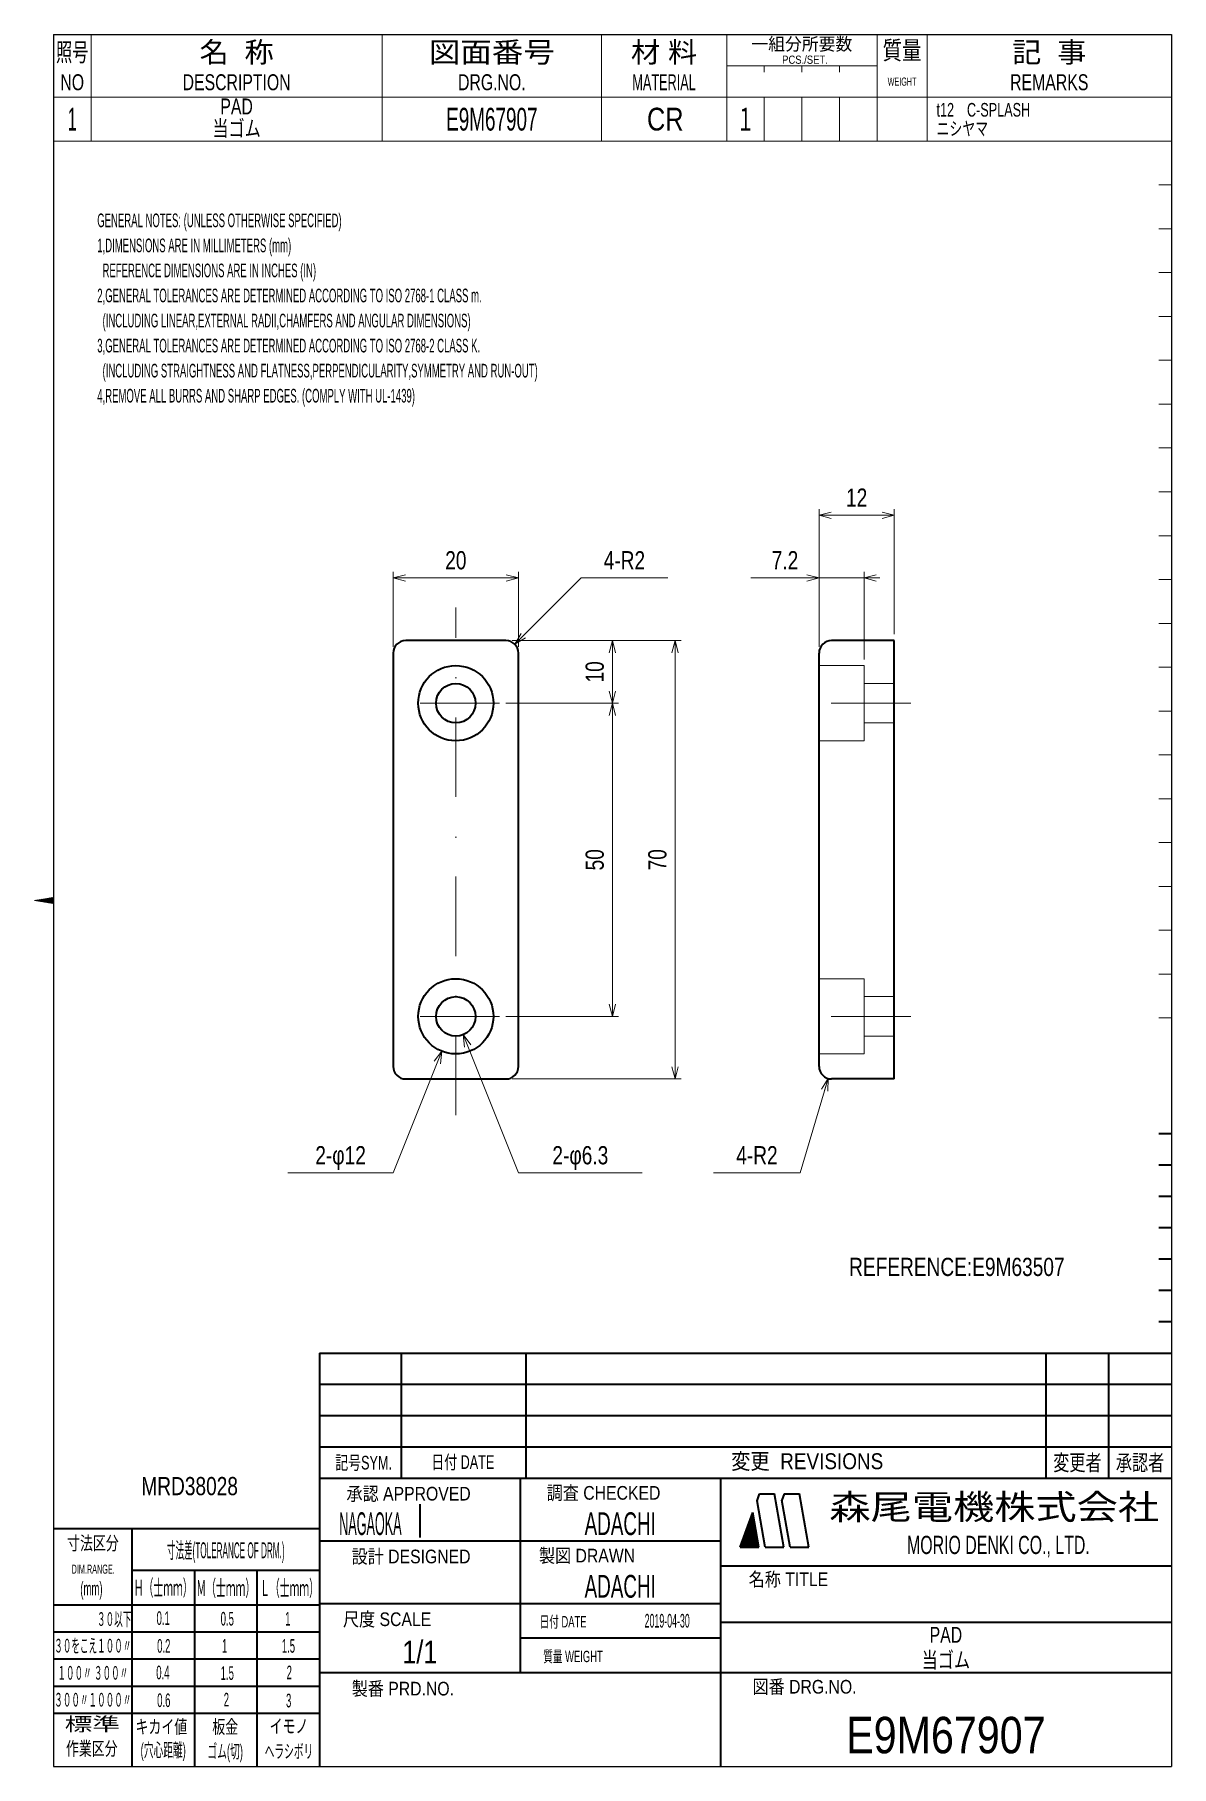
# Model space of a CAD drawing. Header units: millimetres. Extents: x 18 to 199, y 10 to 287.
import ezdxf
from ezdxf.enums import TextEntityAlignment as Align

# ---------------------------------------------------------------- set-up
doc = ezdxf.new("R2010")
doc.units = ezdxf.units.MM
doc.linetypes.add('DASHDOT', pattern=[25.3, 12.7, -6.3, 0, -6.3])
doc.linetypes.add('DASHED', pattern=[19, 12.7, -6.3])
for name, color, linetype in [('GR1_02', 7, 'Continuous'), ('GR1_16', 7, 'Continuous'), ('図面枠E9M', 7, 'Continuous'), ('表題、部品表_01', 7, 'Continuous'), ('表題、部品表_02', 7, 'Continuous'), ('表題、部品表_03', 7, 'Continuous')]:
    doc.layers.add(name, color=color, linetype=linetype)
doc.styles.add('HG丸ｺﾞｼｯｸM-PRO', font='')
doc.styles.get('HG丸ｺﾞｼｯｸM-PRO').set_extended_font_data('HG丸ｺﾞｼｯｸM-PRO')

# ---------------------------------------------------------------- blocks, each defined once
blk = doc.blocks.new('BLKF024')
at = {"layer": '図面枠E9M', "color": 4, "linetype": 'Continuous', "lineweight": 13}
for p, q in [((17.775844, 148.495693), (17.786182, 148.50603)), ((17.897062, 148.47549), (17.955887, 148.534315)), ((18.018281, 148.455287), (18.125593, 148.562599)), ((18.139499, 148.435083), (18.295299, 148.590883)), ((18.260717, 148.41488), (18.465004, 148.619167)), ((18.381936, 148.394677), (18.63471, 148.647452)), ((18.503154, 148.374474), (18.804416, 148.675736)), ((18.624372, 148.354271), (18.974121, 148.70402)), ((18.745591, 148.334068), (19.143827, 148.732304)), ((18.866809, 148.313865), (19.313532, 148.760589)), ((18.988027, 148.293662), (19.483238, 148.788873)), ((19.109245, 148.273459), (19.652944, 148.817157)), ((19.230464, 148.253256), (19.822649, 148.845442)), ((19.351682, 148.233053), (19.992355, 148.873726)), ((19.4729, 148.21285), (20.162061, 148.90201)), ((19.594119, 148.192647), (20.331766, 148.930294)), ((19.715337, 148.172444), (20.501472, 148.958579)), ((19.836555, 148.152241), (20.671177, 148.986863)), ((19.957774, 148.132038), (20.75, 148.924264)), ((20.078992, 148.111835), (20.75, 148.782843)), ((20.20021, 148.091632), (20.75, 148.641421)), ((20.321429, 148.071429), (20.75, 148.5)), ((20.442647, 148.051226), (20.75, 148.358579)), ((20.563865, 148.031022), (20.75, 148.217157)), ((20.685083, 148.010819), (20.75, 148.075736))]:
    blk.add_line(p, q, dxfattribs=at)
blk = doc.blocks.new('BLKF025')
at = {"layer": '図面枠E9M', "color": 3, "linetype": 'Continuous', "lineweight": 35}
for p, q in [((131.756831, 48.999879), (132.5833, 49.826349)), ((131.83776, 49.22223), (132.562102, 49.946572)), ((131.918689, 49.44458), (132.540903, 50.066794)), ((131.999617, 49.66693), (132.519705, 50.187017)), ((132.080546, 49.88928), (132.498506, 50.30724)), ((132.161475, 50.111631), (132.477307, 50.427463)), ((132.242404, 50.333981), (132.456109, 50.547686)), ((132.323333, 50.556331), (132.43491, 50.667909)), ((132.404262, 50.778681), (132.413712, 50.788131)), ((130.407871, 45.246757), (132.943675, 47.782561)), ((130.461969, 45.442276), (132.922477, 47.902784)), ((130.542898, 45.664626), (132.901278, 48.023006)), ((130.549292, 45.246757), (132.964874, 47.662338)), ((130.623827, 45.886976), (132.88008, 48.143229)), ((130.690714, 45.246757), (132.986072, 47.542115)), ((130.704756, 46.109327), (132.858881, 48.263452)), ((130.785684, 46.331677), (132.837682, 48.383675)), ((130.832135, 45.246757), (133.007271, 47.421892)), ((130.866613, 46.554027), (132.816484, 48.503898)), ((130.947542, 46.776377), (132.795285, 48.624121)), ((130.973556, 45.246757), (133.028469, 47.301669)), ((131.028471, 46.998727), (132.774087, 48.744343)), ((131.1094, 47.221078), (132.752888, 48.864566)), ((131.114978, 45.246757), (133.049668, 47.181447)), ((131.190329, 47.443428), (132.73169, 48.984789)), ((131.256399, 45.246757), (133.070866, 47.061224)), ((131.271258, 47.665778), (132.710491, 49.105012)), ((131.352186, 47.888128), (132.689293, 49.225235)), ((131.433115, 48.110479), (132.668094, 49.345457)), ((131.514044, 48.332829), (132.646896, 49.46568)), ((131.594973, 48.555179), (132.625697, 49.585903)), ((131.675902, 48.777529), (132.604499, 49.706126)), ((131.397821, 45.246757), (133.092065, 46.941001)), ((131.539242, 45.246757), (133.113263, 46.820778)), ((131.680663, 45.246757), (133.134462, 46.700555)), ((131.822085, 45.246757), (133.15566, 46.580332)), ((131.963506, 45.246757), (133.176859, 46.46011)), ((132.104927, 45.246757), (133.198057, 46.339887)), ((132.246349, 45.246757), (133.219256, 46.219664)), ((132.38777, 45.246757), (133.240455, 46.099441)), ((132.529191, 45.246757), (133.261653, 45.979218)), ((132.670613, 45.246757), (133.282852, 45.858995)), ((132.812034, 45.246757), (133.30405, 45.738773)), ((132.953455, 45.246757), (133.325249, 45.61855)), ((133.094877, 45.246757), (133.346447, 45.498327)), ((133.236298, 45.246757), (133.367646, 45.378104)), ((133.37772, 45.246757), (133.388844, 45.257881))]:
    blk.add_line(p, q, dxfattribs=at)
blk = doc.blocks.new('BLKF023')
at = {"layer": '図面枠E9M', "color": 2, "linetype": 'Continuous', "lineweight": 25}
for p, q in [((20.75, 286.75), (20.75, 10.25)), ((20.75, 286.75), (199.25, 286.75)), ((199.25, 286.75), (199.25, 10.25)), ((20.75, 10.25), (199.25, 10.25))]:
    blk.add_line(p, q, dxfattribs=at)
at = {"layer": '図面枠E9M', "color": 4, "linetype": 'Continuous', "lineweight": 13}
for p, q in [((199.25, 269.75), (197.25, 269.75)), ((199.25, 262.75), (197.25, 262.75)), ((199.25, 255.75), (197.25, 255.75)), ((199.25, 248.75), (197.25, 248.75)), ((199.25, 241.75), (197.25, 241.75)), ((199.25, 234.75), (197.25, 234.75)), ((199.25, 227.75), (197.25, 227.75)), ((199.25, 220.75), (197.25, 220.75)), ((199.25, 213.75), (197.25, 213.75)), ((199.25, 206.75), (197.25, 206.75)), ((199.25, 199.75), (197.25, 199.75)), ((199.25, 192.75), (197.25, 192.75)), ((199.25, 185.75), (197.25, 185.75)), ((199.25, 178.75), (197.25, 178.75)), ((199.25, 171.75), (197.25, 171.75)), ((199.25, 164.75), (197.25, 164.75)), ((199.25, 157.75), (197.25, 157.75)), ((199.25, 150.75), (197.25, 150.75)), ((20.75, 149), (17.75, 148.5)), ((17.75, 148.5), (20.75, 148)), ((199.25, 143.75), (197.25, 143.75)), ((199.25, 136.75), (197.25, 136.75)), ((197.25, 129.75), (199.25, 129.75))]:
    blk.add_line(p, q, dxfattribs=at)
at = {"layer": '図面枠E9M', "color": 3, "linetype": 'Continuous', "lineweight": 35}
for p, q in [((199.25, 111.25), (197.25, 111.25)), ((199.25, 106.25), (197.25, 106.25)), ((199.25, 101.25), (197.25, 101.25)), ((199.25, 96.25), (197.25, 96.25)), ((199.25, 91.25), (197.25, 91.25)), ((199.25, 86.25), (197.25, 86.25)), ((199.25, 81.25), (197.25, 81.25)), ((63.25, 76.25), (199.25, 76.25)), ((63.25, 76.25), (63.25, 10.25)), ((76.25, 76.25), (76.25, 56.25)), ((96.25, 56.25), (96.25, 76.25)), ((179.25, 56.25), (179.25, 76.25)), ((189.25, 56.25), (189.25, 76.25)), ((63.25, 71.25), (199.25, 71.25)), ((63.25, 66.25), (199.25, 66.25)), ((63.25, 61.25), (199.25, 61.25)), ((63.25, 56.25), (199.25, 56.25)), ((95.25, 56.25), (95.25, 25.25)), ((127.25, 56.25), (127.25, 10.25)), ((133.09, 52.65), (133.48, 53.75)), ((134.39, 45.25), (133.09, 52.65)), ((133.48, 53.75), (135.89, 53.75)), ((137.39, 45.25), (135.89, 53.75)), ((137.43, 53.75), (137.07, 52.76)), ((138.39, 45.25), (137.07, 52.76)), ((137.43, 53.75), (139.89, 53.75)), ((141.39, 45.25), (139.89, 53.75)), ((79.27, 52.11), (79.27, 46.8)), ((130.39, 45.25), (132.41, 50.8)), ((133.39, 45.25), (132.41, 50.8)), ((20.75, 48.25), (63.25, 48.25)), ((33.25, 48.25), (33.25, 10.25)), ((63.25, 46.25), (127.25, 46.25)), ((130.39, 45.25), (133.39, 45.25)), ((134.39, 45.25), (137.39, 45.25)), ((138.39, 45.25), (141.39, 45.25)), ((33.25, 41.55), (63.25, 41.55)), ((43.25, 41.55), (43.25, 10.25)), ((53.25, 41.55), (53.25, 10.25)), ((127.25, 42.25), (199.25, 42.25)), ((20.75, 36.05), (63.25, 36.05)), ((63.25, 36.25), (127.25, 36.25)), ((127.25, 33.25), (199.25, 33.25)), ((20.75, 31.73), (63.25, 31.73)), ((95.25, 30.75), (127.25, 30.75)), ((20.75, 27.4), (63.25, 27.4)), ((63.25, 25.25), (199.25, 25.25)), ((20.75, 23.08), (63.25, 23.08)), ((20.75, 18.75), (63.25, 18.75))]:
    blk.add_line(p, q, dxfattribs=at)
at = {"layer": '図面枠E9M', "color": 4, "linetype": 'Continuous', "lineweight": 13}
blk.add_blockref('BLKF024', (0, 0), dxfattribs=at)
at = {"layer": '図面枠E9M', "color": 3, "linetype": 'Continuous', "lineweight": 35}
blk.add_blockref('BLKF025', (0, 0), dxfattribs=at)
at = {"layer": '図面枠E9M', "color": 4, "linetype": 'Continuous', "lineweight": 13, "style": 'HG丸ｺﾞｼｯｸM-PRO'}
for s, height, width, p in [('記号SYM.', 2.182, 0.69227, (70.28, 58.74)), ('日付 DATE', 2.182, 0.692507, (86.12, 58.83)), ('変更  REVISIONS', 2.5455, 0.887352, (141.1, 58.97)), ('変更者', 2.545, 0.741121, (184.25, 58.75)), ('承認者', 2.545, 0.741121, (194.25, 58.75)), ('調査 CHECKED', 2.182, 0.863174, (108.59, 53.92)), ('承認 APPROVED', 2.1818, 0.863151, (77.46, 53.79)), ('寸法差(TOLERANCE OF DRM.)', 2.5455, 0.382528, (48.27, 44.75)), ('設計 DESIGNED', 2.1818, 0.862613, (77.86, 43.76)), ('製図 DRAWN', 2.182, 0.863099, (105.95, 43.9)), ('DIM.RANGE.', 1.455, 0.522543, (27.1, 41.74)), ('名称 TITLE', 2.182, 0.862489, (138.11, 40.12)), ('Ｈ（士ｍｍ）', 2.545, 0.439786, (38.28, 38.76)), ('Ｍ（士ｍｍ）', 2.545, 0.439786, (48.27, 38.71)), ('Ｌ（士ｍｍ）', 2.545, 0.439786, (58.45, 38.71)), ('３０以下', 2.182, 0.44793, (30.45, 33.77)), ('0.1', 2.182, 0.522424, (38.28, 33.92)), ('0.5', 2.182, 0.522424, (48.51, 33.82)), ('1', 2.18, 0.521199, (58.17, 33.82)), ('尺度 SCALE', 2.182, 0.862581, (74.03, 33.74)), ('日付 DATE', 1.818, 0.618255, (102.13, 33.34)), ('３０をこえ１００〃', 2.182, 0.44793, (27.04, 29.52)), ('0.2', 2.182, 0.522424, (38.37, 29.48)), ('1', 2.18, 0.521199, (48.08, 29.48)), ('1.5', 2.182, 0.522424, (58.27, 29.48)), ('質量 WEIGHT', 1.818, 0.618812, (103.71, 27.8)), ('１００〃 ３００〃', 2.182, 0.448161, (27.04, 25.18)), ('0.4', 2.182, 0.522424, (38.23, 25.24)), ('1.5', 2.182, 0.522424, (48.51, 25.15)), ('2', 2.18, 0.521199, (58.41, 25.24)), ('製番 PRD.NO.', 2.182, 0.863299, (76.54, 22.66)), ('図番 DRG.NO.', 2.182, 0.863083, (140.68, 22.96)), ('３００〃１０００〃', 2.182, 0.44793, (27.04, 20.89)), ('0.6', 2.182, 0.522424, (38.37, 20.81)), ('2', 2.18, 0.521199, (48.37, 20.9)), ('3', 2.18, 0.521199, (58.31, 20.76)), ('キカイ値', 2.182, 0.692256, (37.99, 16.58)), ('板金', 2.182, 0.692256, (48.18, 16.58)), ('イモノ', 2.182, 0.692256, (58.36, 16.67))]:
    blk.add_text(s, height=height, dxfattribs=dict(at, width=width)).set_placement(p, align=Align.MIDDLE_CENTER)
at = {"layer": '図面枠E9M', "color": 2, "linetype": 'Continuous', "lineweight": 25, "style": 'HG丸ｺﾞｼｯｸM-PRO', "width": 1.206081}
blk.add_text('森尾電機株式会社', height=4, dxfattribs=at).set_placement((170.97, 51.68), align=Align.MIDDLE_CENTER)
at = {"layer": '図面枠E9M', "color": 4, "linetype": 'Continuous', "lineweight": 13, "style": 'HG丸ｺﾞｼｯｸM-PRO'}
for s, width, p in [('寸法区分', 0.692256, (27.06, 44.15)), ('(mm)', 0.521312, (26.82, 36.89)), ('標準', 1.489301, (26.96, 15.25)), ('作業区分', 0.692256, (26.87, 11.35)), ('(穴心距離)', 0.521231, (38.28, 11.11)), ('ゴム(切)', 0.521232, (48.18, 10.92)), ('ヘラシボリ', 0.521228, (58.36, 10.92))]:
    blk.add_text(s, height=2.182, dxfattribs=dict(at, width=width)).set_placement(p, align=Align.BOTTOM_CENTER)
at = {"layer": '図面枠E9M', "color": 3, "linetype": 'Continuous', "lineweight": 35, "style": 'HG丸ｺﾞｼｯｸM-PRO', "width": 0.652197}
blk.add_text('MORIO DENKI CO., LTD.', height=2.9091, dxfattribs=at).set_placement((171.63, 45.61), align=Align.MIDDLE_CENTER)
blk = doc.blocks.new('BLKF026')
at = {"layer": '図面枠E9M', "color": 3, "linetype": 'Continuous', "lineweight": 35, "style": 'HG丸ｺﾞｼｯｸM-PRO'}
for s, height, width, p in [('NAGAOKA', 3.636, 0.414524, (71.36, 49)), ('ADACHI', 3.636, 0.619335, (111.25, 49)), ('ADACHI', 3.636, 0.619335, (111.25, 39)), ('2019-04-30', 2.182, 0.482412, (118.75, 33.5)), ('1/1', 3.636, 0.828847, (79.25, 28.5)), ('PAD', 2.545, 0.741564, (163.25, 31.25)), ('E9M67907', 5.818, 0.845879, (163.25, 15.25))]:
    blk.add_text(s, height=height, dxfattribs=dict(at, width=width)).set_placement(p, align=Align.MIDDLE_CENTER)
blk = doc.blocks.new('BLKF027')
at = {"layer": '表題、部品表_02', "color": 4, "linetype": 'Continuous', "lineweight": 13}
for p, q in [((20.75, 276.75), (20.75, 269.75)), ((20.75, 276.75), (199.25, 276.75)), ((26.75, 276.75), (26.75, 269.75)), ((73.25, 276.75), (73.25, 269.75)), ((108.25, 276.75), (108.25, 269.75)), ((128.25, 276.75), (128.25, 269.75)), ((134.25, 276.75), (134.25, 269.75)), ((140.25, 276.75), (140.25, 269.75)), ((146.25, 269.75), (146.25, 276.75)), ((152.25, 276.75), (152.25, 269.75)), ((160.25, 276.75), (160.25, 269.75)), ((199.25, 276.75), (199.25, 269.75)), ((20.75, 269.75), (199.25, 269.75))]:
    blk.add_line(p, q, dxfattribs=at)
blk = doc.blocks.new('BLKF030')
at = {"layer": '表題、部品表_01', "color": 4, "linetype": 'Continuous', "lineweight": 13}
for p, q in [((20.75, 286.75), (20.75, 276.75)), ((20.75, 286.75), (199.25, 286.75)), ((26.75, 286.75), (26.75, 276.75)), ((73.25, 286.75), (73.25, 276.75)), ((108.25, 286.75), (108.25, 276.75)), ((128.25, 286.75), (128.25, 276.75)), ((152.25, 286.75), (152.25, 276.75)), ((160.25, 286.75), (160.25, 276.75)), ((199.25, 286.75), (199.25, 276.75)), ((128.25, 281.75), (152.25, 281.75)), ((134.25, 280.75), (134.25, 281.75)), ((140.25, 281.75), (140.25, 280.75)), ((146.25, 281.75), (146.25, 280.75)), ((20.75, 276.75), (199.25, 276.75))]:
    blk.add_line(p, q, dxfattribs=at)
at = {"layer": '表題、部品表_01', "color": 3, "linetype": 'Continuous', "lineweight": 35, "style": 'HG丸ｺﾞｼｯｸM-PRO'}
for s, height, width, p in [('照号', 2.909, 0.651535, (23.75, 283.95)), ('名  称', 3.273, 1.042426, (50, 283.95)), ('図面番号', 3.273, 1.127518, (90.75, 283.95)), ('材 料', 3.273, 1.042439, (118.25, 283.95)), ('一組分所要数', 2.036, 0.966638, (140.25, 285.25)), ('質量', 2.909, 0.781842, (156.25, 284.25)), ('記  事', 3.273, 1.042426, (179.75, 283.95)), ('PCS./SET.', 1.309, 0.862935, (140.75, 282.75)), ('NO', 2.545, 0.740841, (23.75, 279.15)), ('DESCRIPTION', 2.5455, 0.741365, (50, 279.15)), ('DRG.NO.', 2.545, 0.741189, (90.75, 279.15)), ('MATERIAL', 2.545, 0.594756, (118.25, 279.15)), ('WEIGHT', 1.309, 0.635507, (156.25, 279.25)), ('REMARKS', 2.545, 0.742803, (179.75, 279.15))]:
    blk.add_text(s, height=height, dxfattribs=dict(at, width=width)).set_placement(p, align=Align.MIDDLE_CENTER)
blk = doc.blocks.new('BLKF029')
at = {"layer": '表題、部品表_01', "color": 3, "linetype": 'Continuous', "lineweight": 13}
blk.add_blockref('BLKF030', (0, 0), dxfattribs=at)
blk = doc.blocks.new('BLKF031')
at = {"layer": 'GR1_02', "color": 3, "linetype": 'Continuous', "lineweight": 35}
for p, q in [((93, 190), (77, 190)), ((75, 188), (75, 122)), ((95, 122), (95, 188)), ((77, 120), (93, 120))]:
    blk.add_line(p, q, dxfattribs=at)
for centre, radius in [((85, 180), 6), ((85, 180), 3.15), ((85, 130), 6), ((85, 130), 3.15)]:
    blk.add_circle(centre, radius, dxfattribs=at)
for centre, start, end in [((77, 188), 90, 180), ((93, 188), 0, 90), ((77, 122), 180, 270), ((93, 122), 270, 0)]:
    blk.add_arc(centre, 2, start, end, dxfattribs=at)
blk = doc.blocks.new('BLKF032')
at = {"layer": 'GR1_02', "color": 3, "linetype": 'Continuous', "lineweight": 35}
for p, q in [((155, 190), (145, 190)), ((155, 120), (155, 190)), ((143, 122), (143, 188)), ((155, 120), (145, 120))]:
    blk.add_line(p, q, dxfattribs=at)
at = {"layer": 'GR1_02', "color": 4, "linetype": 'DASHED', "lineweight": 13}
for p, q in [((143, 186), (150.2, 186)), ((150.2, 186), (150.2, 174)), ((150.2, 183.15), (155, 183.15)), ((150.2, 176.85), (155, 176.85)), ((143, 174), (150.2, 174)), ((143, 136), (150.2, 136)), ((150.2, 136), (150.2, 124)), ((150.2, 133.15), (155, 133.15)), ((150.2, 126.85), (155, 126.85)), ((143, 124), (150.2, 124))]:
    blk.add_line(p, q, dxfattribs=at)
at = {"layer": 'GR1_02', "color": 3, "linetype": 'Continuous', "lineweight": 35}
for centre, start, end in [((145, 188), 90, 180), ((145, 122), 180, 270)]:
    blk.add_arc(centre, 2, start, end, dxfattribs=at)
blk = doc.blocks.new('FXTIP_ARROW_S')
at = {"color": 0, "linetype": 'Continuous', "lineweight": -2}
for q in [(-1, 0), (-0.97, 0.26), (-0.97, -0.26)]:
    blk.add_line((0, 0), q, dxfattribs=at)
blk = doc.blocks.new('FXTIP_ARROW_E')
at = {"color": 0, "linetype": 'Continuous', "lineweight": -2}
for q in [(-1, 0), (-0.97, 0.26), (-0.97, -0.26)]:
    blk.add_line((0, 0), q, dxfattribs=at)

msp = doc.modelspace()

# ---------------------------------------------------------------- linework, layer by layer
at = {"layer": 'GR1_02', "color": 4, "linetype": 'DASHDOT', "lineweight": 13}
for p, q in [((85, 114.23), (85, 195.28)), ((92, 180), (78, 180)), ((157.65, 180), (140.33, 180)), ((92, 130), (78, 130)), ((157.65, 130), (140.33, 130))]:
    msp.add_line(p, q, dxfattribs=at)
at = {"layer": 'GR1_16', "color": 4, "linetype": 'Continuous', "lineweight": 13}
for p, q in [((143, 189), (143, 211)), ((155, 191), (155, 211)), ((143, 210), (155, 210)), ((75, 189), (75, 201)), ((75, 200), (95, 200)), ((94.41, 189.41), (105, 200)), ((95, 189), (95, 201)), ((105, 200), (118.84, 200)), ((132.12, 200), (143, 200)), ((143, 189), (143, 201)), ((143, 200), (150.2, 200)), ((150.2, 187), (150.2, 201)), ((150.2, 200), (152.7, 200)), ((94, 190), (121, 190)), ((94, 190), (111, 190)), ((110, 180), (110, 190)), ((120, 120), (120, 190)), ((93, 180), (111, 180)), ((110, 130), (110, 180)), ((93, 130), (111, 130)), ((82.77, 124.43), (75, 105)), ((86.17, 127.08), (95, 105)), ((94, 120), (121, 120)), ((144.44, 120.08), (140, 105)), ((75, 105), (58.2, 105)), ((95, 105), (114.76, 105)), ((140, 105), (126.16, 105))]:
    msp.add_line(p, q, dxfattribs=at)

# ---------------------------------------------------------------- block references
at = {"layer": 'GR1_02', "color": 3, "linetype": 'Continuous', "lineweight": 35}
msp.add_blockref('BLKF031', (0, 0), dxfattribs=at)
at = {"layer": 'GR1_02', "color": 4, "linetype": 'DASHED', "lineweight": 13}
msp.add_blockref('BLKF032', (0, 0), dxfattribs=at)
at = {"layer": 'GR1_16', "color": 4, "linetype": 'Continuous', "lineweight": 13, "xscale": 2, "yscale": 2}
for name, p, rotation in [('FXTIP_ARROW_S', (143, 210), 180), ('FXTIP_ARROW_E', (155, 210), 360), ('FXTIP_ARROW_S', (75, 200), 180), ('FXTIP_ARROW_E', (95, 200), 360), ('FXTIP_ARROW_E', (143, 200), 360), ('FXTIP_ARROW_S', (150.2, 200), 180), ('FXTIP_ARROW_S', (94.41, 189.41), 225), ('FXTIP_ARROW_E', (110, 190), 90), ('FXTIP_ARROW_E', (120, 190), 90), ('FXTIP_ARROW_S', (110, 180), 270), ('FXTIP_ARROW_E', (110, 180), 90), ('FXTIP_ARROW_S', (110, 130), 270), ('FXTIP_ARROW_S', (86.17, 127.08), 111.8014094863518), ('FXTIP_ARROW_S', (82.77, 124.43), 68.1985905136482), ('FXTIP_ARROW_S', (120, 120), 270), ('FXTIP_ARROW_S', (144.44, 120.08), 73.61045966596541)]:
    msp.add_blockref(name, p, dxfattribs=dict(at, rotation=rotation))
at = {"layer": '図面枠E9M', "color": 4, "linetype": 'Continuous', "lineweight": 13}
msp.add_blockref('BLKF023', (0, 0), dxfattribs=at)
at = {"layer": '図面枠E9M', "color": 3, "linetype": 'Continuous', "lineweight": 35}
msp.add_blockref('BLKF026', (0, 0), dxfattribs=at)
at = {"layer": '表題、部品表_01', "color": 3, "linetype": 'Continuous', "lineweight": 13}
msp.add_blockref('BLKF029', (0, 0), dxfattribs=at)
at = {"layer": '表題、部品表_02', "color": 4, "linetype": 'Continuous', "lineweight": 13}
msp.add_blockref('BLKF027', (0, 0), dxfattribs=at)

# ---------------------------------------------------------------- texts
at = {"layer": 'GR1_16', "color": 3, "linetype": 'Continuous', "lineweight": 35, "style": 'HG丸ｺﾞｼｯｸM-PRO'}
for s, rotation, width, p in [('12', 0, 0.784542, (149, 210.5)), ('20', 0, 0.784542, (85, 200.5)), ('7.2', 0, 0.784839, (137.56, 200.5)), ('10', 90, 0.784542, (109.5, 185)), ('50', 90, 0.784542, (109.5, 155)), ('70', 90, 0.784542, (119.5, 155))]:
    msp.add_text(s, height=2.909, rotation=rotation, dxfattribs=dict(at, width=width)).set_placement(p, align=Align.BOTTOM_CENTER)
for s, width, p in [('4-R2', 0.783129, (111.92, 200.5)), ('2-φ12', 0.783376, (66.6, 105.5)), ('2-φ6.3', 0.783565, (104.88, 105.5)), ('4-R2', 0.783129, (133.08, 105.5))]:
    msp.add_text(s, height=2.909, dxfattribs=dict(at, width=width)).set_placement(p, align=Align.BOTTOM_CENTER)
at = {"layer": '図面枠E9M', "color": 3, "linetype": 'Continuous', "lineweight": 35, "style": 'HG丸ｺﾞｼｯｸM-PRO'}
for s, width, p in [('GENERAL NOTES: (UNLESS OTHERWISE SPECIFIED)', 0.52211, (27.75, 258.19)), ('1,DIMENSIONS ARE IN MILLIMETERS (mm)', 0.521966, (27.75, 254.19)), ('  REFERENCE DIMENSIONS ARE IN INCHES (IN)', 0.521932, (27.75, 250.19)), ('2,GENERAL TOLERANCES ARE DETERMINED ACCORDING TO ISO 2768-1 CLASS m.', 0.522186, (27.75, 246.19)), ('  (INCLUDING LINEAR,EXTERNAL RADII,CHAMFERS AND ANGULAR DIMENSIONS)', 0.522355, (27.75, 242.19)), ('3,GENERAL TOLERANCES ARE DETERMINED ACCORDING TO ISO 2768-2 CLASS K.', 0.52223, (27.75, 238.19)), ('  (INCLUDING STRAIGHTNESS AND FLATNESS,PERPENDICULARITY,SYMMETRY AND RUN-OUT)', 0.522087, (27.75, 234.19)), ('4,REMOVE ALL BURRS AND SHARP EDGES. (COMPLY WITH UL-1439)', 0.52235, (27.75, 230.19))]:
    msp.add_text(s, height=2.1818, dxfattribs=dict(at, width=width)).set_placement(p, align=Align.TOP_LEFT)
for s, height, width, p in [('REFERENCE:E9M63507', 2.9091, 0.783729, (165, 90)), ('MRD38028', 2.909, 0.783793, (42.5, 55)), ('当ゴム', 2.545, 0.741121, (163.25, 27.25))]:
    msp.add_text(s, height=height, dxfattribs=dict(at, width=width)).set_placement(p, align=Align.MIDDLE_CENTER)
at = {"layer": '表題、部品表_03', "color": 3, "linetype": 'Continuous', "lineweight": 35, "style": 'HG丸ｺﾞｼｯｸM-PRO'}
for s, width, p in [('PAD', 0.741564, (50, 273.25)), ('当ゴム', 0.741121, (50, 269.75))]:
    msp.add_text(s, height=2.545, dxfattribs=dict(at, width=width)).set_placement(p, align=Align.BOTTOM_CENTER)
for s, height, width, p in [('1', 3.64, 0.521199, (23.75, 273.25)), ('E9M67907', 3.636, 0.619819, (90.75, 273.25)), ('CR', 3.636, 0.830249, (118.44, 273.26)), ('１', 3.64, 0.578238, (131.25, 273.25))]:
    msp.add_text(s, height=height, dxfattribs=dict(at, width=width)).set_placement(p, align=Align.MIDDLE_CENTER)
for s, height, width, p in [('t12\u3000C-SPLASH', 2.1818, 0.691789, (161.75, 274.75)), ('ニシヤマ', 2.182, 0.692256, (161.75, 271.75))]:
    msp.add_text(s, height=height, dxfattribs=dict(at, width=width)).set_placement(p, align=Align.MIDDLE_LEFT)

doc.saveas('drawing.dxf')
